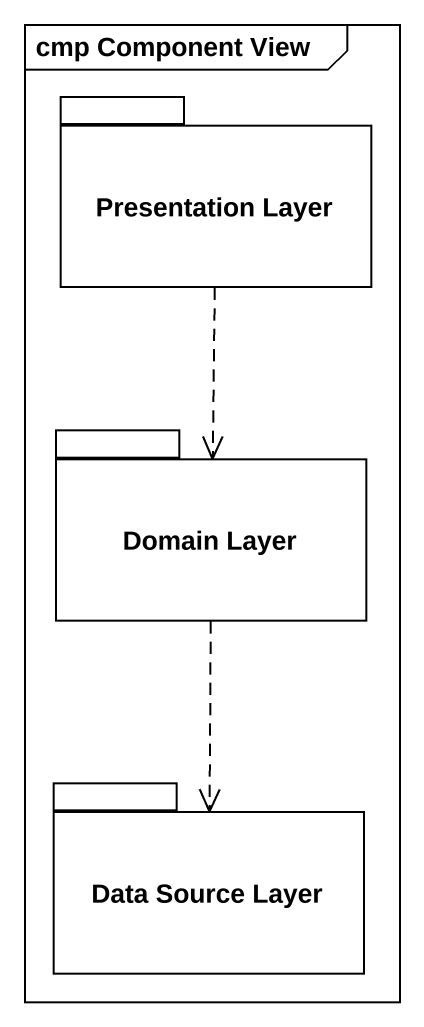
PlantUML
@startuml
mainframe cmp Component View
package "Presentation Layer" as Presentation_Layer {
}
package "Domain Layer" as Domain_Layer {
}
package "Data Source Layer" as Data_Source_Layer {
}
Presentation_Layer ..> Domain_Layer
Domain_Layer ..> Data_Source_Layer
@enduml
